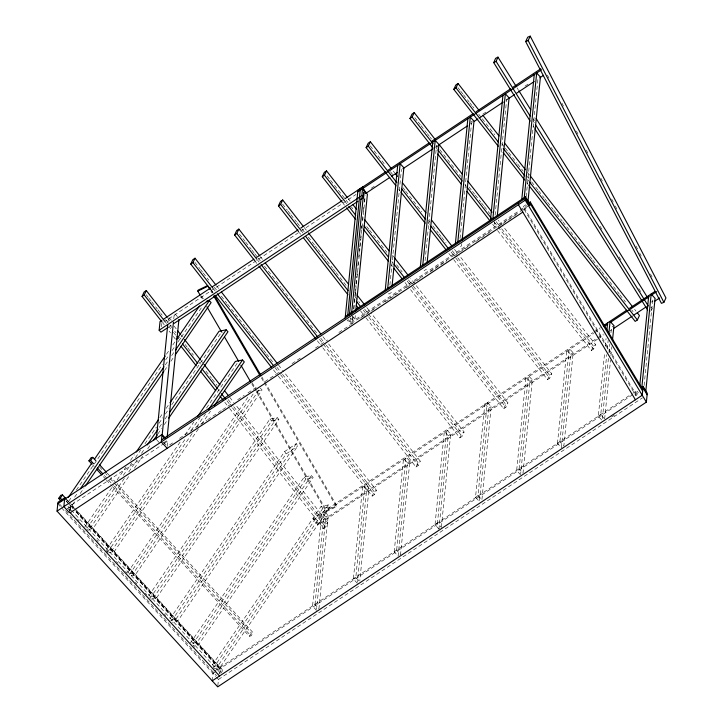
<?xml version="1.0" encoding="UTF-8"?>
<svg xmlns="http://www.w3.org/2000/svg" width="723" height="723" viewBox="0 0 723 723"><rect width="100%" height="100%" fill="white"/><g stroke="black" fill="none" stroke-linecap="round" stroke-linejoin="round"><path stroke-width="0.54" stroke-dasharray="3.62 2.71" d="M69.354 512.616L69.842 507.79L70.718 507.889L69.842 507.79M70.041 510.357L70.483 505.639L163.253 444.03M70.429 510.79L70.971 505.314L220.271 668.594L219.638 674.939M161.473 326.724L161.798 323.47M167.935 322.702L168.486 317.09L171.848 320.759M173.773 318.816L174.225 314.333M212.228 680.849L213.113 672.001M217.822 685.793L218.454 679.448L216.394 677.198M597.46 339.241L318.021 524.844L313.321 519.701L313.466 518.246L592.905 332.652M318.021 524.844L318.165 523.398L313.466 518.246M316.475 610.375L312.562 606.082L321.871 512.779L325.793 517.062L316.584 609.263M314.993 604.464L324.311 511.161L328.224 515.445L318.915 608.757L314.993 604.464L312.562 606.082M350.357 318.292L350.022 321.663L352.453 320.045L352.797 316.674M348.007 319.458L350.809 322.521L350.664 323.967L528.504 205.838M353.574 308.811L354.143 303.199M354.252 302.069L355.038 294.207M355.147 293.086L355.933 285.224M356.041 284.103L356.828 276.24M356.945 275.111L357.388 270.619M357.84 266.127L358.283 261.636M358.735 257.144L359.629 248.161M359.747 247.031L360.533 239.168M360.641 238.048L361.093 233.556M361.536 229.064L361.988 224.573M362.431 220.081L362.883 215.59M363.335 211.089L363.777 206.597M364.229 202.106L364.564 198.735M355.3 315.562L354.966 318.933L352.77 320.388L353.104 317.017M353.89 309.155L365.214 195.707M357.298 583.262L353.375 578.969L362.693 485.666L366.606 489.95L357.406 582.151M359.078 580.93L355.815 577.352L365.124 484.049L369.046 488.332L359.846 580.533M389.878 285.07L401.428 169.381M394.198 551.857L403.515 458.554L407.429 462.837L398.12 556.15L394.198 551.857L396.638 550.239L405.946 456.936L409.869 461.22L400.551 554.532L396.638 550.239M425.07 260.66L436.502 146.091M460.027 238.482L471.577 122.793M461.789 243.606L461.563 245.847L459.132 247.465M438.933 529.037L435.02 524.744L444.329 431.441L448.251 435.725L438.933 529.037L441.373 527.419L450.682 434.107L446.769 429.824L437.451 523.127L441.373 527.419M494.424 221.925L494.198 224.175L496.638 222.557M495.101 215.192L506.642 99.503L508.269 98.418M484.835 403.985L488.757 408.269L479.439 501.581L475.526 497.288L484.835 403.985L487.275 402.368L491.188 406.651L481.88 499.964L477.957 495.671L487.275 402.368M525.946 204.772L523.389 206.471L523.244 207.926L635.833 395.589L639.24 393.321M526.19 196.629L537.966 78.699M520.578 474.803L516.656 470.519L525.973 377.216L529.887 381.5L520.687 473.701M519.096 468.902L528.405 375.599L532.327 379.882L523.009 473.185L519.096 468.902L516.656 470.519M557.478 443.407L566.787 350.104L570.709 354.387L561.4 447.691L557.478 443.407L559.909 441.789L569.227 348.486L573.149 352.77L563.832 446.073L559.909 441.789M608.423 358.382L602.214 420.578L598.301 416.294L604.618 352.978M605.287 346.317L606.055 338.545M603.994 418.246L600.732 414.677L606.724 354.695M607.275 349.146L608.16 340.253M608.983 352.824L609.869 343.94M610.971 332.833L611.531 327.275L613.963 325.657M604.654 418.96L610.528 360.09M610.971 355.653L611.857 346.76M635.833 395.589L635.978 394.134L523.389 206.471M644.103 385.504L652.643 299.973L655.074 298.355M256.313 391.613L326.2 511.667L326.615 510.664L336.846 505.748L261.853 376.918M326.2 511.667L336.43 506.76L336.846 505.748M652.354 308.197L651.242 310.754L648.865 311.984M229.616 408.45L323.443 528.459L325.504 524.067L327.7 522.612L234.568 403.488M323.443 528.459L325.639 527.004L327.7 522.612M278.328 376.096L372.155 496.105L374.216 491.712L376.412 490.257L282.585 370.239M372.155 496.105L374.351 494.649L376.412 490.257M322.865 347.862L415.996 466.986L418.057 462.593L420.253 461.138L327.112 342.015M415.996 466.986L418.192 465.531L420.253 461.138M366.01 317.858L459.837 437.867L461.898 433.475L464.094 432.02L370.953 312.896M459.837 437.867L462.033 436.412L464.094 432.02M410.547 289.625L503.678 408.748L505.739 404.356L507.926 402.901L410.628 278.445M503.678 408.748L505.874 407.293L507.926 402.901M453.692 259.62L547.519 379.629L549.579 375.237L551.766 373.782L458.635 254.659M547.519 379.629L549.706 378.174L551.766 373.782M497.532 230.501L591.36 350.51L593.42 346.118L595.607 344.663L498.31 220.208M591.36 350.51L593.547 349.055L595.607 344.663M166.435 354.243L168.992 350.519M172.815 344.934L175.364 341.22M68.712 501.265L71.893 496.611M76.358 490.104L162.458 364.537M165.648 359.891L168.839 355.237M172.029 350.583L174.577 346.868M177.768 342.214L202.006 306.868M74.623 497.153L77.813 492.499M165.287 364.934L167.844 361.211M171.676 355.617L174.225 351.893M74.469 501.87L71.92 505.603L65.956 509.561M80.217 493.493L84.049 487.908M164.501 370.583L168.332 364.998M170.881 361.274L173.439 357.551M84.654 527.23L112.671 486.371M117.126 479.873L126.037 466.868M130.502 460.37L134.315 454.803M159.792 417.65L162.973 413.014M166.154 408.368L168.703 404.654M87.049 528.233L118.256 482.729M123.344 475.3L131.622 463.226M135.445 457.659L140.542 450.23M144.998 443.723L156.457 427.013M159.006 423.298L162.829 417.722M165.377 414.008L169.191 408.441M171.74 404.726L220.777 333.222L222.829 332.797M124.32 478.4L91.206 526.687L86.064 527.745M128.775 471.902L137.054 459.828M141.509 453.33L144.69 448.685M159.34 427.329L161.889 423.615M165.07 418.969L168.251 414.324M128.631 476.62L92.969 528.621L87.835 529.67M134.361 468.26L142.639 456.186M147.727 448.757L150.276 445.043M157.921 433.899L161.735 428.323M164.284 424.609L167.474 419.973M106.453 549.444L180.479 441.482M184.943 434.966L193.881 421.943M107.573 552.3L185.431 438.762M191.179 430.384L200.108 417.352M206.489 408.043L237.126 363.38M192.137 433.502L112.363 549.832L106.2 551.098M196.602 426.986L205.54 413.954M198.364 428.911L114.126 551.766L108.992 552.815M201.554 424.256L210.492 411.233M127.609 572.589L248.64 396.087M129.372 574.514L253.583 393.366M259.015 389.968L133.529 572.978L129.417 573.818M260.289 388.106L262.051 390.04L135.291 574.902L131.179 575.743M148.766 595.725L269.941 419.015L277.135 417.551L278.897 419.476L156.448 598.048L151.315 599.096M149.896 598.59L271.703 420.949L278.897 419.476M277.135 417.551L154.686 596.114L149.553 597.171M169.932 618.87L284.672 451.532L296.285 443.615L297.704 446.046L177.605 621.193L172.472 622.241M171.685 620.804L286.091 453.963L297.704 446.046M296.285 443.615L175.843 619.259L170.709 620.307M190.447 642.946L304.211 477.035L311.405 475.571L313.167 477.496L198.771 644.329L193.628 645.377M192.851 643.949L305.974 478.969L313.167 477.496M311.405 475.571L197.008 642.404L191.866 643.452M212.246 665.16L321.12 506.389L328.305 504.916L330.077 506.85L219.928 667.474L219.783 668.92L74.496 510.022M213.375 668.016L322.883 508.314L330.077 506.85M328.305 504.916L218.165 665.549L210.971 667.013M219.015 673.791L221.175 670.637L222.874 670.293L76.963 510.709M222.874 670.293L220.723 673.438L67.962 506.38M112.481 486.606L249.272 636.213L251.432 633.068L253.131 632.724L111.017 477.297M249.272 636.213L250.98 635.869L253.131 632.724M163.669 322.223L356.032 194.451M371.215 188.287L374.975 185.802M470.619 122.268L472.49 121.03M482.801 114.18L486.552 111.685M524.997 86.145L528.748 83.66M435.761 146.923L437.632 145.675M470.456 123.877L472.327 122.639M506.082 100.217L507.962 98.97M169.372 326.543L171.252 325.296M163.497 442.828L166.832 440.614M164.184 443.407L167.908 440.931L167.365 446.398L174.858 441.419M391.423 292.444L388.983 294.062L387.492 292.426M424.058 270.764L426.489 269.146M350.809 322.521L519.241 210.646M520.18 210.013L526.769 205.639M179.548 438.31L194.541 428.35M195.481 427.727L206.724 420.262M207.664 419.638L221.717 410.293M222.657 409.679L232.029 403.452M237.65 399.72L244.211 395.354M247.962 392.869L256.394 387.266M264.835 381.663L278.888 372.327M292.011 363.615L301.383 357.388M315.436 348.052L327.627 339.955M338.87 332.49L350.113 325.016M352.932 323.145L351.053 324.392L347.13 320.108M360.452 318.156L376.421 307.546M384.88 301.925L398.039 293.186M406.498 287.573L422.467 276.954M429.986 271.965L446.904 260.732M454.424 255.734L470.393 245.124M476.032 241.383L492.011 230.773M497.65 227.022L516.439 214.541M523.018 210.176L528.133 206.778M593.845 332.02L600.424 327.646M313.321 519.701L593.7 333.475M594.64 332.851L600.28 329.101M488.757 408.269L491.188 406.651M325.793 517.062L328.224 515.445M366.606 489.95L369.046 488.332M407.429 462.837L409.869 461.22M448.251 435.725L450.682 434.107M529.887 381.5L532.327 379.882M570.709 354.387L573.149 352.77M318.165 523.398L596.665 338.418M597.605 337.795L603.244 334.044M651.233 302.169L653.113 300.922M598.4 338.617L604.048 334.866M609.688 331.116L611.568 329.869M475.526 497.288L477.957 495.671M214.812 670.872L631.83 393.881M632.77 393.258L637.469 390.14M353.375 578.969L355.815 577.352M435.02 524.744L437.451 523.127M598.301 416.294L600.732 414.677M212.969 673.447L638.273 390.953M635.978 394.134L638.536 392.435M611.531 417.008L615.291 414.514M218.454 679.448L642.404 397.858M650.709 307.709L652.3 306.895M256.918 391.089L262.051 390.04M213.764 668.73L219.928 667.474L69.318 502.756M352.137 315.843L354.966 318.933M350.438 317.84L352.77 320.388M175.011 313.945L178.364 317.614M269.941 419.015L271.703 420.949M304.211 477.035L305.974 478.969M321.12 506.389L322.883 508.314M163.687 442.386L166.624 445.594M156.954 440.09L159.647 443.027M107.221 473.14L110.258 476.466M99.44 466.841L102.476 470.167M105.513 473.493L107.04 475.147M110.077 478.472L113.113 481.798M113.873 482.63L251.432 633.068M104.302 475.454L113.421 485.431M114.18 486.263L250.98 635.869M92.716 464.997L94.243 466.66M103.362 476.638L105.639 479.132M106.398 479.964L111.722 485.775M67.085 499.909L70.122 503.226M70.881 504.058L76.204 509.878M66.272 499.43L68.558 501.925M66.082 500.822L73.737 509.191M66.136 501.084L67.664 502.747M68.423 503.579L72.978 508.567M76.023 511.893L221.175 670.637M67.781 508.386L70.059 510.881M77.659 519.195L79.178 520.858M86.778 529.164L88.305 530.827M96.665 539.973L98.183 541.635M106.543 550.781L108.061 552.435M116.421 561.581L117.939 563.244M125.54 571.559L127.058 573.222M135.418 582.358L136.936 584.021M145.296 593.167L146.823 594.83M164.302 613.944L165.82 615.607M193.177 645.531L194.695 647.193M59.458 503.958L61.735 506.452M65.54 510.61L216.538 675.752M57.786 503.741L60.831 507.067M61.591 507.898L215.707 676.448M527.546 172.417L529.634 175.083M634.586 309.317L635.978 311.098M457.939 87.637L460.027 90.312M460.723 91.197L462.801 93.863M463.497 94.749L469.064 101.862M469.751 102.756L471.839 105.422M472.535 106.308L473.927 108.088M478.789 114.306L481.572 117.867M482.268 118.753L494.776 134.758M501.726 143.651L504.509 147.203M505.205 148.088L507.98 151.649M508.676 152.535L517.017 163.208M517.713 164.094L523.271 171.206M527.447 176.539L528.829 178.319M531.613 181.871L535.092 186.317M535.779 187.212L537.867 189.878M538.563 190.764L544.121 197.876M544.817 198.762L546.904 201.428M547.6 202.323L553.158 209.435M553.854 210.321L555.942 212.987M556.638 213.881L562.196 220.985M562.892 221.88L580.262 244.103M580.958 244.989L583.045 247.655M583.741 248.549L589.299 255.662M589.995 256.548L592.083 259.214M592.779 260.108L598.337 267.221M599.033 268.106L601.12 270.773M601.807 271.658L619.186 293.89M619.882 294.776L625.44 301.889M631.694 309.887L633.086 311.667M527.573 179.476L528.965 181.256M526.769 182.711L528.161 184.492M414.794 117.65L417.578 121.202M418.274 122.097L420.352 124.763M421.048 125.648L426.606 132.761M427.302 133.647L429.39 136.313M430.086 137.207L431.477 138.988M436.34 145.206L439.123 148.766M439.819 149.652L460.668 176.322M469.01 186.986L471.785 190.547M472.481 191.432L474.568 194.098M475.264 194.993L480.822 202.106M481.518 202.991L483.606 205.657M484.302 206.543L489.86 213.656M496.114 221.663L500.976 227.881M501.672 228.775L593.42 346.118M435.779 147.257L437.171 149.037M464.97 184.591L466.362 186.371M494.161 221.934L593.547 349.055M492.661 224.275L496.837 229.616M393.303 171.089L394.695 172.869M454.469 249.327L457.939 253.764M370.257 145.874L384.157 163.66M390.42 171.658L393.195 175.21M402.928 187.664L405.016 190.33M405.702 191.215L421.69 211.667M428.64 220.551L430.031 222.332M432.815 225.883L438.373 232.996M439.069 233.891L441.157 236.557M441.852 237.442L446.019 242.774M452.273 250.782L457.135 256.999M457.831 257.894L549.579 375.237M428.079 222.603L429.471 224.383M451.016 251.938L455.183 257.271M455.879 258.165L549.706 378.174M398.78 189.39L400.171 191.17M448.82 253.393L452.996 258.726M348.07 198.436L350.158 201.102M392.553 255.327L393.945 257.108M327.112 175.888L329.896 179.44M330.592 180.334L347.962 202.557M351.441 207.004L352.833 208.775M366.733 226.561L368.82 229.227M369.516 230.113L386.886 252.336M396.62 264.781L402.178 271.893M408.432 279.9L412.607 285.233M413.303 286.118L505.739 404.356M345.314 201.943L346.706 203.714M391.884 261.5L393.276 263.28M407.176 281.057L411.342 286.389M412.038 287.284L505.874 407.293M343.127 203.398L344.519 205.169M361.193 226.507L362.584 228.287M391.08 264.735L392.472 266.516M404.979 282.512L407.763 286.073M304.229 227.555L306.317 230.221M354.966 292.444L356.358 294.225M366.787 307.564L370.257 312.002M282.585 204.112L287.447 210.339M288.143 211.224L290.221 213.891M290.917 214.785L296.484 221.898M297.18 222.783L301.346 228.116M302.042 229.01L304.817 232.562M308.296 237.008L314.55 245.007M315.246 245.901L317.334 248.567M318.03 249.453L323.588 256.566M324.284 257.451L326.371 260.117M327.058 261.012L332.625 268.125M333.321 269.01L335.4 271.676M336.096 272.571L347.221 286.787M354.866 296.575L359.729 302.792M364.591 309.019L461.898 433.475M301.482 231.062L302.865 232.833M363.335 310.176L368.197 316.403M368.893 317.289L462.033 436.412M299.286 232.517L300.678 234.288M360.452 310.745L365.314 316.963M260.397 256.674L262.476 259.34M322.946 336.683L326.425 341.12M239.44 234.125L242.214 237.677M242.91 238.572L244.998 241.238M245.693 242.124L251.252 249.236M251.947 250.122L254.035 252.788M254.722 253.683L257.505 257.234M258.201 258.129L260.289 260.795M264.455 266.127L281.139 287.465M281.834 288.35L290.176 299.015M290.872 299.909L292.951 302.576M293.646 303.461L299.205 310.574M299.9 311.468L301.988 314.134M302.684 315.02L317.975 334.577M320.75 338.138L325.621 344.356M326.317 345.251L418.057 462.593M257.641 260.172L259.024 261.952M319.494 339.295L418.192 465.531M255.445 261.636L256.837 263.407M317.307 340.75L322.169 346.977M216.557 285.784L218.635 288.459M278.409 364.907L281.889 369.354M194.903 262.35L199.765 268.576M200.461 269.462L202.548 272.128M203.244 273.023L208.802 280.135M214.36 287.248L216.448 289.914M221.31 296.132L226.868 303.244M227.564 304.139L244.943 326.362M245.639 327.248L247.727 329.914M248.414 330.809L253.981 337.921M254.677 338.807L256.755 341.473M257.451 342.359L263.009 349.471M263.705 350.366L265.793 353.032M266.489 353.918L274.134 363.696M276.918 367.257L281.78 373.475M282.476 374.369L374.216 491.712M213.8 289.29L215.192 291.071M274.957 367.528L279.828 373.746M280.524 374.641L374.351 494.649M211.604 290.754L212.996 292.526M273.466 369.869L277.632 375.201M167.844 318.138L169.923 320.813M174.098 326.145L176.186 328.811M181.048 335.029L182.44 336.81M201.202 360.813L202.594 362.594M229.697 397.261L233.872 402.594M146.191 294.704L148.278 297.37M148.965 298.265L151.053 300.931M151.749 301.816L157.307 308.929M158.003 309.824L160.09 312.49M160.786 313.375L162.178 315.156M165.648 319.602L169.128 324.04M169.824 324.934L171.902 327.6M174.686 331.152L176.078 332.932M179.548 337.379L180.94 339.159M185.115 344.491L187.194 347.157M187.89 348.043L193.448 355.156M199.015 362.268L200.398 364.049M205.965 371.161L211.523 378.274M212.219 379.159L217.081 385.386M228.206 399.611L233.068 405.829M233.764 406.724L325.504 524.067M165.088 321.645L166.48 323.425M169.254 326.986L170.646 328.757M173.43 332.318L176.204 335.87M217.912 389.209L219.295 390.989M226.941 400.768L231.812 406.995M232.508 407.88L325.639 527.004M162.892 323.109L164.284 324.88M169.146 331.107L170.538 332.887M173.321 336.439L175.409 339.105M224.754 402.223L228.92 407.555M517.053 87.808L518.246 89.733M533.167 118.771L534.36 120.687M551.071 147.546L553.457 151.378M589.851 209.887L591.64 212.761M599.991 226.191L602.386 230.022M619.087 256.882L621.473 260.714M638.78 288.531L641.165 292.372M533.104 120.858L534.297 122.774M533.113 125.919L534.306 127.835M284.672 451.532L286.091 453.963M211.288 290.05L212.987 292.978M210.863 291.053L212.002 293.005M261.428 377.921L263.705 381.825M264.275 382.801L336.43 506.76M201.618 295.933L203.326 298.861M252.191 382.801L256.168 389.634M256.728 390.61L326.615 510.664M200.633 295.96L202.341 298.888M251.767 383.805L255.743 390.637M547.419 75.138L548.974 78.129M561.925 103.109L563.479 106.109M576.439 131.089L577.993 134.089M586.281 150.077L587.835 153.068M600.786 178.057L602.34 181.048M611.667 199.033L613.221 202.033M615.291 206.028L616.846 209.028M636.014 246.001L637.569 249.001M639.638 252.996L641.193 255.987M650.519 273.981L652.074 276.972"/><path stroke-width="1.08" d="M641.238 387.636L643.118 386.389L647.257 393.285L646.371 402.133L217.713 686.85L57.054 511.143L57.93 502.295L64.754 497.767L66.272 499.43M64.754 497.767L63.868 506.615L69.354 512.616L69.842 512.291L219.53 675.996M168.432 327.167L160.931 332.155L159.159 330.221L160.027 321.536L161.907 320.289M156.285 439.349L167.709 324.943M57.786 503.741L162.033 434.505L161.292 441.907L167.167 448.332M162.241 434.351L173.439 322.178M167.167 437.252L178.924 319.476M345.178 317.966L357.921 190.23L386.055 171.55M347.754 314.903L360.199 190.221M349.354 315.409L361.129 197.469M360.795 199.394L363.615 197.533L361.852 195.599L362.72 186.914L344.889 198.753M362.792 186.995L362.639 188.604L366.353 192.679M351.55 313.954L363.66 192.643M363.615 197.533L364.374 189.923M355.743 311.071L367.411 194.252L363.877 190.393M385.26 289.986L397.704 165.314M387.7 288.369L400.144 163.696L403.868 167.763L392.092 285.702M420.334 266.697L432.779 142.015M422.774 265.079L435.21 140.398L438.933 144.473L427.166 262.404M455.409 243.398L467.853 118.726M457.84 241.78L470.284 117.108L474.008 121.175L462.124 240.235M490.474 220.099L502.919 95.427M492.914 218.482L505.359 93.809L509.082 97.885L497.307 215.816M518.59 202.783L518.391 204.717L635.409 399.765M521.798 199.295L534.243 74.623M524.238 197.677L536.683 73.005L540.406 77.081L527.962 201.753L526.471 200.126M646.371 402.133L525.214 200.19L525.549 196.81L345.323 316.52M528.504 203.073L530.212 201.943L529.842 205.648L525.404 198.256L161.482 439.973M606.949 329.652L607.609 322.991M608.829 333.592L610.049 321.374L613.963 325.657L612.526 340.099M639.747 385.657L648.721 295.68M641.843 387.374L651.161 294.062L655.074 298.355L645.766 391.658M643.118 386.389L642.232 395.237L212.228 680.849M200.063 294.984L197.795 291.08L198.21 290.077L207.51 285.612M530.131 121.121L493.737 62.621L495.58 58.346L497.957 57.126L515.861 85.892M493.737 62.621L496.114 61.392L497.957 57.126M162.196 322.214L142.042 296.439L144.103 292.038L146.299 290.583L167.149 317.252M142.042 296.439L144.239 294.975L146.299 290.583M210.908 289.86L190.755 264.085L192.815 259.684L195.011 258.228L215.861 284.898M190.755 264.085L192.951 262.621L195.011 258.228M254.749 260.741L234.595 234.966L236.656 230.565L238.843 229.11L259.702 255.779M234.595 234.966L236.783 233.502L238.843 229.11M298.59 231.622L278.436 205.847L280.497 201.446L282.684 199.991L303.543 226.661M278.436 205.847L280.623 204.383L282.684 199.991M342.431 202.503L322.277 176.728L324.338 172.327L326.525 170.872L347.374 197.542M322.277 176.728L324.464 175.273L326.525 170.872M396.005 185.829L366.118 147.609L368.179 143.208L370.366 141.753L391.215 168.423M366.118 147.609L368.305 146.154L370.366 141.753M432.887 147.826L409.959 118.491L412.011 114.089L414.207 112.634L435.056 139.304M409.959 118.491L412.146 117.036L414.207 112.634M498.274 146.263L453.791 89.372L455.851 84.971L458.048 83.516L478.897 110.185M453.791 89.372L455.987 87.917L458.048 83.516M525.675 41.563L527.736 37.162L530.212 36.15L665.946 297.939L663.886 302.341L661.409 303.353L525.675 41.563L528.152 40.542L530.212 36.15M528.856 185.377L635.201 321.392L637.388 319.937L639.448 315.544L637.361 312.878M60.94 500.912L58.662 498.418L60.822 495.264L62.521 494.921L65.567 498.246M58.662 498.418L60.361 498.066L62.521 494.921M91.957 464.166L88.92 460.84L91.08 457.695L92.779 457.352L95.825 460.678M88.92 460.84L90.619 460.497L92.779 457.352M68.224 497.478L91.821 463.063M94.37 459.34L165.16 356.096M176.647 339.358L199.602 305.874M80.37 488.775L164.013 366.796M175.508 350.031L209.345 300.687L211.107 302.612L175.355 354.758M85.323 486.046L163.859 371.514M136.231 452.011L158.518 419.512M169.977 402.792L219.006 331.288L226.2 329.824L227.962 331.749L168.748 418.111M147.239 444.97L158.066 429.182M169.525 412.471L226.2 329.824M153.466 440.397L157.28 434.83M197.704 416.358L235.364 361.446L242.548 359.982L244.311 361.907L214.324 405.648M208.73 409.299L242.548 359.982M163.787 319.042L210.7 287.881M212.58 286.633L253.863 259.214M256.683 257.343L297.966 229.914M300.786 228.052L342.069 200.623M387.935 170.303L429.191 142.901M432.002 141.03L473.258 113.628M476.077 111.758L510.763 88.712M512.643 87.465L540.777 68.784M357.768 191.839L541.554 69.77M159.159 330.221L361.852 195.599M365.431 193.637L389.814 177.442M391.685 176.195L397.316 172.463M402.937 168.721L432.95 148.793M438.572 145.061L467.645 125.748M474.207 121.392L477.957 118.897M479.828 117.65L503.271 102.079M508.902 98.346L514.523 94.605M516.403 93.366L534.216 81.527M539.846 77.795L543.597 75.3M174.062 323.425L357.984 201.265M57.054 511.143L525.214 200.19M70.239 512.715L522.828 212.101M603.253 325.775L626.769 310.149M629.597 308.278L655.002 291.405M604.048 326.597L607.808 324.094M610.637 322.223L649.209 296.602M651.089 295.355L656.737 291.604M613.456 328.613L632.273 316.114M634.152 314.866L646.38 306.742M654.848 301.12L659.557 297.993M197.795 291.08L208.025 286.172L209.724 289.101M206.263 301.31L209.345 300.687M162.033 434.505L165.296 438.075M162.802 436.204L164.148 437.677M99.62 464.826L106.462 472.309M90.619 460.497L93.665 463.823M97.46 467.98L102.783 473.791M96.52 469.155L101.835 474.975M60.361 498.066L61.889 499.729M483.063 115.517L499.051 135.969M504.618 143.082L525.467 169.751M530.33 175.969L632.498 306.651M455.987 87.917L498.382 142.142M503.244 148.369L524.799 175.924M529.661 182.142L637.388 319.937M503.145 152.49L524.69 180.045M439.232 144.636L462.16 173.981M467.727 181.084L492.047 212.201M412.146 117.036L432.996 143.705M437.867 149.923L462.187 181.039M467.058 187.266L491.378 218.373M437.758 154.044L461.382 184.275M466.95 191.387L489.887 220.723M395.391 173.755L397.469 176.421M402.34 182.648L425.974 212.878M431.532 219.982L451.685 245.766M368.305 146.154L396.8 182.603M401.672 188.82L425.296 219.051M430.863 226.163L448.929 249.272M400.867 192.056L425.196 223.172M430.058 229.39L446.742 250.727M352.941 204.654L356.412 209.101M364.754 219.765L389.082 250.881M394.641 257.994L407.844 274.885M324.464 175.273L344.627 201.048M348.793 206.38L355.743 215.273M364.085 225.938L388.414 257.054M393.972 264.166L404.392 277.505M346.597 207.835L355.635 219.394M363.28 229.173L388.305 261.175M393.863 268.287L402.205 278.961M308.405 232.887L348.712 284.446M357.054 295.111L364.699 304.889M280.623 204.383L300.786 230.167M305.648 236.394L348.043 290.619M356.385 301.283L360.551 306.624M303.452 237.849L347.935 294.74M356.276 305.413L358.364 308.079M265.26 262.892L320.858 334.008M236.783 233.502L256.945 259.286M261.111 264.618L318.102 337.514M258.924 266.073L315.915 338.979M221.419 292.011L277.017 363.127M192.951 262.621L213.104 288.405M217.271 293.737L273.574 365.748M215.083 295.192L271.378 367.203M177.569 330.592L180.352 334.143M184.519 339.476L200.506 359.927M203.985 364.374L219.973 384.817M224.835 391.044L228.314 395.481M144.239 294.975L164.392 320.759M176.9 336.764L178.292 338.536M182.467 343.877L197.75 363.434M201.925 368.766L217.216 388.323M221.383 393.655L225.558 398.988M180.967 346.218L196.258 365.775M200.425 371.107L215.716 390.664M219.891 396.005L223.362 400.443M518.843 90.691L530.772 109.869M536.141 118.5L647.718 297.849M496.114 61.392L530.122 116.06M535.49 124.69L648.26 305.956M534.903 128.793L647.672 310.068M642.973 387.835L647.112 394.731M530.212 201.943L642.792 389.607M530.067 203.389L642.648 391.053M214.695 295.906L260.714 374.966M213.71 295.933L259.729 374.993M206.886 306.697L221.654 332.074M224.492 336.954L238.698 361.355M240.976 365.26L250.628 381.852M525.549 196.81L529.588 203.769L529.444 205.215L525.404 198.256M528.152 40.542L663.886 302.341"/></g></svg>
